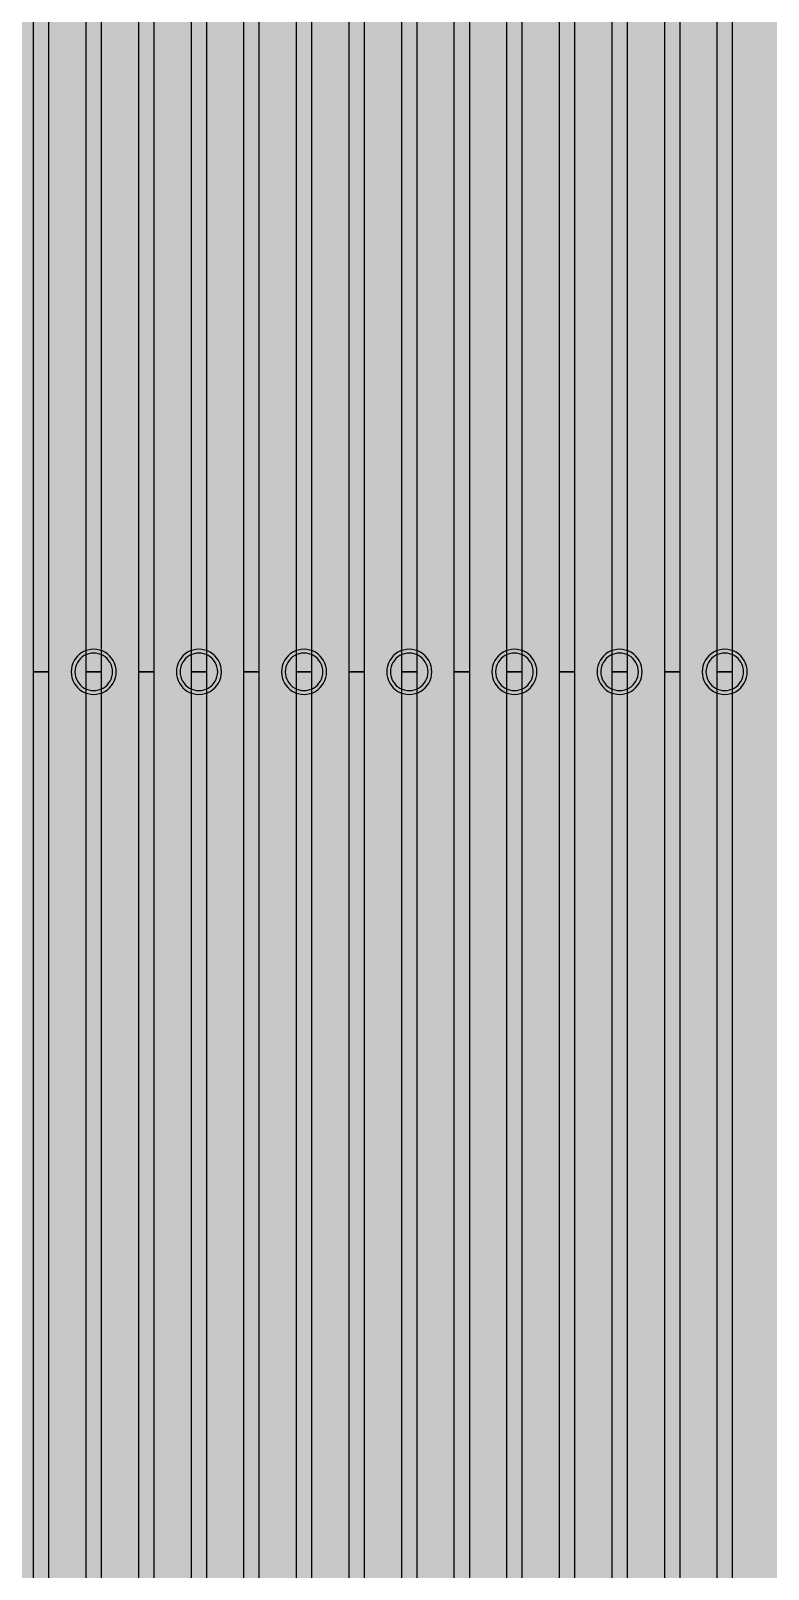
# Model space of a CAD drawing. Header units: metres. Extents: x -7231 to 10969, y -37556 to 1873.
# Drawn here: x 1395.1 to 1493.3, y -16751.3 to -16546.6 of the extents above; entities that cross this region are included whole.
import ezdxf

# ---------------------------------------------------------------- set-up
doc = ezdxf.new("R2010")
doc.units = ezdxf.units.M
for name, color, linetype in [('Metal1', 4, 'CONTINUOUS'), ('Metal2', 3, 'CONTINUOUS'), ('Polyimide', 7, 'CONTINUOUS')]:
    doc.layers.add(name, color=color, linetype=linetype)

msp = doc.modelspace()

# ---------------------------------------------------------------- hatches: boundary and pattern name
at = {"layer": 'Polyimide'}
msp.add_hatch(color=7, dxfattribs=at).paths.add_polyline_path([(4065.69, -468), (4066.67, -501.99), (4068.51, -535.99), (4071.41, -569.99), (4075.54, -603.99), (4081.04, -637.99), (4088.01, -671.99), (4096.52, -705.98), (4106.62, -739.98), (4118.33, -773.98), (4131.63, -807.98), (4146.49, -841.98), (4162.87, -875.98), (4180.68, -909.97), (4199.83, -943.97), (4220.22, -977.97), (4241.73, -1011.97), (4264.21, -1045.97), (4287.52, -1079.96), (4311.51, -1113.96), (4336.01, -1147.96), (4360.86, -1181.96), (4385.88, -1215.96), (4410.89, -1249.96), (4435.74, -1283.95), (4460.24, -1317.95), (4484.23, -1351.95), (4507.54, -1385.95), (4530.02, -1419.95), (4551.53, -1453.94), (4571.92, -1487.94), (4591.07, -1521.94), (4608.88, -1555.94), (4625.26, -1589.94), (4640.12, -1623.94), (4653.42, -1657.93), (4665.13, -1691.93), (4675.23, -1725.93), (4683.74, -1759.93), (4690.71, -1793.93), (4696.21, -1827.93), (4700.34, -1861.92), (4703.24, -1895.92), (4705.08, -1929.92), (4706.06, -1963.92), (4706.44, -1997.92), (4706.5, -2031.91), (4706.5, -4793.02), (4709.95, -4838.39), (4720.22, -4882.71), (4737.08, -4924.98), (4760.13, -4964.2), (4788.85, -4999.49), (4822.58, -5030.03), (4860.53, -5055.12), (4901.85, -5074.18), (4901.85, -5074.18), (4970.68, -5105.23), (5034.7, -5145.26), (5092.76, -5193.54), (5143.8, -5249.19), (5186.89, -5311.2), (5221.24, -5378.44), (5246.23, -5449.69), (5261.41, -5523.66), (5266.5, -5599), (5261.41, -5674.34), (5246.23, -5748.31), (5221.24, -5819.56), (5186.89, -5886.8), (5143.8, -5948.81), (5092.76, -6004.46), (5034.7, -6052.74), (4970.68, -6092.77), (4901.85, -6123.82), (4860.53, -6142.88), (4822.58, -6167.97), (4788.85, -6198.51), (4760.13, -6233.8), (4737.08, -6273.02), (4720.22, -6315.29), (4709.95, -6359.61), (4706.5, -6404.98), (4706.5, -9221.52), (4709.95, -9266.88), (4720.22, -9311.21), (4737.08, -9353.47), (4760.13, -9392.7), (4788.85, -9427.98), (4822.58, -9458.52), (4860.53, -9483.61), (4901.85, -9502.67), (4970.68, -9533.72), (5034.7, -9573.75), (5092.76, -9622.03), (5143.8, -9677.68), (5186.89, -9739.69), (5221.24, -9806.94), (5246.23, -9878.19), (5261.41, -9952.16), (5266.5, -10027.49), (5261.41, -10102.83), (5246.23, -10176.8), (5221.24, -10248.05), (5186.89, -10315.3), (5143.8, -10377.31), (5092.76, -10432.96), (5034.7, -10481.24), (4970.68, -10521.27), (4901.85, -10552.32), (4860.53, -10571.38), (4822.58, -10596.46), (4788.85, -10627), (4760.13, -10662.29), (4737.08, -10701.52), (4720.22, -10743.78), (4709.95, -10788.1), (4706.5, -10833.47), (4706.5, -13650.01), (4709.95, -13695.38), (4720.22, -13739.7), (4737.08, -13781.96), (4760.13, -13821.19), (4788.85, -13856.48), (4822.58, -13887.02), (4860.53, -13912.11), (4901.85, -13931.17), (4970.68, -13962.22), (5034.7, -14002.25), (5092.76, -14050.53), (5143.8, -14106.18), (5186.89, -14168.19), (5221.24, -14235.43), (5246.23, -14306.68), (5261.41, -14380.65), (5266.5, -14455.99), (5261.41, -14531.33), (5246.23, -14605.29), (5221.24, -14676.55), (5186.89, -14743.79), (5143.8, -14805.8), (5092.76, -14861.45), (5034.7, -14909.73), (4970.68, -14949.76), (4901.85, -14980.81), (4860.53, -14999.87), (4822.58, -15024.96), (4788.85, -15055.5), (4760.13, -15090.79), (4737.08, -15130.01), (4720.22, -15172.27), (4709.95, -15216.6), (4706.5, -15261.97), (4706.5, -15455.99), (4720.95, -15750.04), (4764.14, -16041.26), (4835.68, -16326.84), (4934.86, -16604.04), (5060.74, -16870.18), (5212.09, -17122.7), (5387.47, -17359.17), (5585.18, -17577.31), (5803.32, -17775.02), (6039.79, -17950.4), (6292.31, -18101.75), (6558.45, -18227.63), (6835.65, -18326.81), (7121.23, -18398.34), (7412.45, -18441.54), (7706.5, -18455.99), (9969.01, -18455.99), (10047.42, -18459.84), (10125.08, -18471.36), (10201.23, -18490.44), (10275.15, -18516.89), (10346.12, -18550.45), (10413.46, -18590.81), (10476.52, -18637.58), (10534.69, -18690.3), (10587.41, -18748.47), (10634.18, -18811.53), (10674.54, -18878.87), (10708.11, -18949.84), (10734.56, -19023.76), (10753.63, -19099.92), (10765.15, -19177.58), (10769.01, -19255.99), (10769.01, -20895.8), (10730.24, -20951.41), (10694.6, -21009.08), (10662.21, -21068.63), (10633.17, -21129.89), (10607.55, -21192.66), (10585.45, -21256.74), (10566.93, -21321.96), (10552.05, -21388.09), (10540.84, -21454.95), (10533.35, -21522.33), (10529.6, -21590.02), (10529.6, -21657.81), (10533.35, -21725.5), (10540.84, -21792.87), (10552.05, -21859.73), (10566.93, -21925.87), (10585.45, -21991.08), (10607.55, -22055.17), (10633.17, -22117.94), (10662.21, -22179.19), (10694.6, -22238.74), (10730.24, -22296.41), (10769.01, -22352.03), (10769.01, -32454.24), (10728.74, -32510.49), (10691.72, -32568.92), (10658.05, -32629.35), (10627.85, -32691.58), (10601.2, -32755.42), (10578.21, -32820.67), (10558.93, -32887.1), (10543.44, -32954.52), (10531.77, -33022.71), (10523.97, -33091.44), (10520.07, -33160.51), (10520.07, -33229.69), (10523.97, -33298.75), (10531.77, -33367.49), (10543.44, -33435.67), (10558.93, -33503.09), (10578.21, -33569.53), (10601.2, -33634.77), (10627.85, -33698.61), (10658.05, -33760.85), (10691.72, -33821.28), (10728.74, -33879.71), (10769.01, -33935.96), (10769.01, -36556), (10765.15, -36634.41), (10753.63, -36712.07), (10734.56, -36788.23), (10708.11, -36862.15), (10674.54, -36933.12), (10634.18, -37000.46), (10587.41, -37063.51), (10534.69, -37121.69), (10476.52, -37174.41), (10413.46, -37221.18), (10346.12, -37261.54), (10275.15, -37295.1), (10201.23, -37321.55), (10125.08, -37340.63), (10047.42, -37352.15), (9969.01, -37356), (-6231.01, -37356), (-6309.42, -37352.15), (-6387.08, -37340.63), (-6463.23, -37321.55), (-6537.15, -37295.1), (-6608.12, -37261.54), (-6675.46, -37221.18), (-6738.52, -37174.41), (-6796.69, -37121.69), (-6849.41, -37063.51), (-6896.18, -37000.46), (-6936.54, -36933.12), (-6970.11, -36862.15), (-6996.56, -36788.23), (-7015.63, -36712.07), (-7027.15, -36634.41), (-7031.01, -36556), (-7031.01, -33936), (-6990.74, -33879.75), (-6953.7, -33821.31), (-6920.03, -33760.88), (-6889.82, -33698.64), (-6863.18, -33634.8), (-6840.18, -33569.55), (-6820.9, -33503.11), (-6805.4, -33435.69), (-6793.74, -33367.49), (-6785.94, -33298.75), (-6782.03, -33229.68), (-6782.03, -33160.5), (-6785.94, -33091.43), (-6793.74, -33022.69), (-6805.4, -32954.5), (-6820.9, -32887.07), (-6840.18, -32820.63), (-6863.18, -32755.39), (-6889.82, -32691.54), (-6920.03, -32629.3), (-6953.7, -32568.87), (-6990.74, -32510.43), (-7031.01, -32454.18), (-7031.01, -22364.83), (-6990.74, -22308.58), (-6953.7, -22250.14), (-6920.03, -22189.71), (-6889.82, -22127.47), (-6863.18, -22063.62), (-6840.18, -21998.38), (-6820.9, -21931.94), (-6805.4, -21864.51), (-6793.74, -21796.32), (-6785.94, -21727.58), (-6782.03, -21658.51), (-6782.03, -21589.33), (-6785.94, -21520.26), (-6793.74, -21451.52), (-6805.4, -21383.32), (-6820.9, -21315.9), (-6840.18, -21249.46), (-6863.18, -21184.21), (-6889.82, -21120.37), (-6920.03, -21058.13), (-6953.7, -20997.7), (-6990.74, -20939.26), (-7031.01, -20883.01), (-7031.01, -19255.99), (-7027.15, -19177.58), (-7015.63, -19099.92), (-6996.56, -19023.76), (-6970.11, -18949.84), (-6936.54, -18878.87), (-6896.18, -18811.53), (-6849.41, -18748.47), (-6796.69, -18690.3), (-6738.52, -18637.58), (-6675.46, -18590.81), (-6608.12, -18550.45), (-6537.15, -18516.89), (-6463.23, -18490.44), (-6387.08, -18471.36), (-6309.42, -18459.84), (-6231.01, -18455.99), (-3968.5, -18455.99), (-3674.45, -18441.54), (-3383.23, -18398.34), (-3097.65, -18326.81), (-2820.45, -18227.63), (-2554.31, -18101.75), (-2301.79, -17950.4), (-2065.32, -17775.02), (-1847.18, -17577.31), (-1649.47, -17359.17), (-1474.09, -17122.7), (-1322.74, -16870.18), (-1196.86, -16604.04), (-1097.68, -16326.84), (-1026.14, -16041.26), (-982.95, -15750.04), (-968.5, -15455.99), (-968.5, -15261.97), (-971.95, -15216.6), (-982.22, -15172.27), (-999.08, -15130.01), (-1022.13, -15090.79), (-1050.85, -15055.5), (-1084.58, -15024.96), (-1122.53, -14999.87), (-1163.85, -14980.81), (-1232.68, -14949.76), (-1296.7, -14909.73), (-1354.76, -14861.45), (-1405.8, -14805.8), (-1448.89, -14743.79), (-1483.24, -14676.55), (-1508.23, -14605.29), (-1523.41, -14531.33), (-1528.5, -14455.99), (-1523.41, -14380.65), (-1508.23, -14306.68), (-1483.24, -14235.43), (-1448.89, -14168.19), (-1405.8, -14106.18), (-1354.76, -14050.53), (-1296.7, -14002.25), (-1232.68, -13962.22), (-1163.85, -13931.17), (-1122.53, -13912.11), (-1084.58, -13887.02), (-1050.85, -13856.48), (-1022.13, -13821.19), (-999.08, -13781.96), (-982.22, -13739.7), (-971.95, -13695.38), (-968.5, -13650.01), (-968.5, -12309.64), (-971.95, -12264.27), (-982.22, -12219.94), (-999.08, -12177.68), (-1022.13, -12138.46), (-1050.85, -12103.17), (-1084.58, -12072.63), (-1122.53, -12047.54), (-1163.85, -12028.48), (-1232.68, -11997.43), (-1296.7, -11957.4), (-1354.76, -11909.12), (-1405.8, -11853.47), (-1448.89, -11791.46), (-1483.24, -11724.22), (-1508.23, -11652.96), (-1523.41, -11579), (-1528.5, -11503.66), (-1523.41, -11428.32), (-1508.23, -11354.35), (-1483.24, -11283.1), (-1448.89, -11215.86), (-1405.8, -11153.85), (-1354.76, -11098.2), (-1296.7, -11049.92), (-1232.68, -11009.89), (-1163.85, -10978.84), (-1122.53, -10959.78), (-1084.58, -10934.69), (-1050.85, -10904.15), (-1022.13, -10868.86), (-999.08, -10829.63), (-982.22, -10787.37), (-971.95, -10743.05), (-968.5, -10697.68), (-968.5, -9357.31), (-971.95, -9311.94), (-982.22, -9267.62), (-999.08, -9225.35), (-1022.13, -9186.13), (-1050.85, -9150.84), (-1084.58, -9120.3), (-1122.53, -9095.21), (-1163.85, -9076.15), (-1163.85, -9076.15), (-1232.68, -9045.1), (-1296.7, -9005.07), (-1354.76, -8956.79), (-1405.8, -8901.14), (-1448.89, -8839.13), (-1483.24, -8771.89), (-1508.23, -8700.64), (-1523.41, -8626.67), (-1528.5, -8551.33), (-1523.41, -8475.99), (-1508.23, -8402.02), (-1483.24, -8330.77), (-1448.89, -8263.53), (-1405.8, -8201.52), (-1354.76, -8145.87), (-1296.7, -8097.59), (-1232.68, -8057.56), (-1163.85, -8026.51), (-1163.85, -8026.51), (-1122.53, -8007.45), (-1084.58, -7982.36), (-1050.85, -7951.82), (-1022.13, -7916.53), (-999.08, -7877.31), (-982.22, -7835.04), (-971.95, -7790.72), (-968.5, -7745.35), (-968.5, -6404.98), (-971.95, -6359.61), (-982.22, -6315.29), (-999.08, -6273.02), (-1022.13, -6233.8), (-1050.85, -6198.51), (-1084.58, -6167.97), (-1122.53, -6142.88), (-1163.85, -6123.82), (-1163.85, -6123.82), (-1232.68, -6092.77), (-1296.7, -6052.74), (-1354.76, -6004.46), (-1405.8, -5948.81), (-1448.89, -5886.8), (-1483.24, -5819.56), (-1508.23, -5748.31), (-1523.41, -5674.34), (-1528.5, -5599), (-1523.41, -5523.66), (-1508.23, -5449.69), (-1483.24, -5378.44), (-1448.89, -5311.2), (-1405.8, -5249.19), (-1354.76, -5193.54), (-1296.7, -5145.26), (-1232.68, -5105.23), (-1163.85, -5074.18), (-1163.85, -5074.18), (-1122.53, -5055.12), (-1084.58, -5030.03), (-1050.85, -4999.49), (-1022.13, -4964.2), (-999.08, -4924.98), (-982.22, -4882.71), (-971.95, -4838.39), (-968.5, -4793.02), (-968.5, -2031.91), (-968.44, -1997.92), (-968.06, -1963.92), (-967.05, -1929.92), (-965.18, -1895.92), (-962.22, -1861.92), (-958.01, -1827.93), (-952.41, -1793.93), (-945.31, -1759.93), (-936.64, -1725.93), (-926.35, -1691.93), (-914.43, -1657.93), (-900.88, -1623.94), (-885.74, -1589.94), (-869.05, -1555.94), (-850.91, -1521.94), (-831.4, -1487.94), (-810.63, -1453.94), (-788.72, -1419.95), (-765.82, -1385.95), (-742.07, -1351.95), (-717.63, -1317.95), (-692.67, -1283.95), (-667.36, -1249.96), (-641.88, -1215.96), (-616.39, -1181.96), (-591.08, -1147.96), (-566.12, -1113.96), (-541.68, -1079.96), (-517.93, -1045.97), (-495.03, -1011.97), (-473.12, -977.97), (-452.35, -943.97), (-432.84, -909.97), (-414.7, -875.98), (-398.01, -841.98), (-382.87, -807.98), (-369.32, -773.98), (-357.4, -739.98), (-347.11, -705.98), (-338.44, -671.99), (-331.34, -637.99), (-325.74, -603.99), (-321.53, -569.99), (-318.57, -535.99), (-316.7, -501.99), (-315.69, -468), (-315.31, -434), (-315.25, -400), (-315.25, 401), (-315.25, 451), (-315.25, 1644), (-270.25, 1644), (-270.03, 1637.13), (-269.35, 1630.29), (-268.23, 1623.52), (-266.67, 1616.82), (-264.68, 1610.25), (-262.26, 1603.82), (-259.42, 1597.56), (-256.18, 1591.5), (-252.55, 1585.67), (-248.55, 1580.08), (-244.19, 1574.77), (-239.5, 1569.75), (-234.48, 1565.06), (-229.17, 1560.7), (-223.58, 1556.7), (-217.75, 1553.07), (-211.69, 1549.83), (-205.43, 1546.99), (-199, 1544.57), (-192.43, 1542.58), (-185.73, 1541.02), (-178.96, 1539.9), (-172.12, 1539.22), (-165.25, 1539), (-158.38, 1539.22), (-151.54, 1539.9), (-144.77, 1541.02), (-138.07, 1542.58), (-131.5, 1544.57), (-125.07, 1546.99), (-118.81, 1549.83), (-112.75, 1553.07), (-106.92, 1556.7), (-101.33, 1560.7), (-96.02, 1565.06), (-91, 1569.75), (-86.31, 1574.77), (-81.95, 1580.08), (-77.95, 1585.67), (-74.32, 1591.5), (-71.08, 1597.56), (-68.24, 1603.82), (-65.82, 1610.25), (-63.83, 1616.82), (-62.27, 1623.52), (-61.15, 1630.29), (-60.47, 1637.13), (-60.25, 1644), (1853, 1644), (1853, 1573), (3815.25, 1573), (3815.46, 1579.54), (3816.11, 1586.05), (3817.17, 1592.51), (3818.66, 1598.88), (3820.56, 1605.14), (3822.86, 1611.27), (3825.56, 1617.23), (3828.65, 1623), (3832.1, 1628.56), (3835.91, 1633.88), (3840.07, 1638.93), (3844.54, 1643.71), (3849.32, 1648.18), (3854.37, 1652.34), (3859.69, 1656.15), (3865.25, 1659.6), (3871.02, 1662.69), (3876.98, 1665.39), (3883.11, 1667.69), (3889.37, 1669.59), (3895.74, 1671.08), (3902.2, 1672.14), (3908.71, 1672.79), (3915.25, 1673), (3921.79, 1672.79), (3928.3, 1672.14), (3934.76, 1671.08), (3941.13, 1669.59), (3947.39, 1667.69), (3953.52, 1665.39), (3959.48, 1662.69), (3965.25, 1659.6), (3970.81, 1656.15), (3976.13, 1652.34), (3981.18, 1648.18), (3985.96, 1643.71), (3990.43, 1638.93), (3994.59, 1633.88), (3998.4, 1628.56), (4001.85, 1623), (4004.94, 1617.23), (4007.64, 1611.27), (4009.94, 1605.14), (4011.84, 1598.88), (4013.33, 1592.51), (4014.39, 1586.05), (4015.04, 1579.54), (4015.25, 1573), (4065.25, 1573), (4065.25, 451), (4065.25, 401), (4065.25, -400), (4065.31, -434), (4065.69, -468)])

# ---------------------------------------------------------------- linework, layer by layer
at = {"layer": 'Metal1'}
for points in [[(1397.5, -2031.95), (1397.5, -16631.91), (1395.5, -16631.91), (1395.5, -2031.88)], [(1404.5, -2031.95), (1404.5, -16631.91), (1402.5, -16631.91), (1402.5, -2031.88)], [(1411.5, -2031.95), (1411.5, -16631.91), (1409.5, -16631.91), (1409.5, -2031.88)], [(1418.5, -2031.95), (1418.5, -16631.91), (1416.5, -16631.91), (1416.5, -2031.88)], [(1425.5, -2031.95), (1425.5, -16631.91), (1423.5, -16631.91), (1423.5, -2031.88)], [(1432.5, -2031.95), (1432.5, -16631.91), (1430.5, -16631.91), (1430.5, -2031.88)], [(1439.5, -2031.95), (1439.5, -16631.91), (1437.5, -16631.91), (1437.5, -2031.88)], [(1446.5, -2031.95), (1446.5, -16631.91), (1444.5, -16631.91), (1444.5, -2031.88)], [(1453.5, -2031.95), (1453.5, -16631.91), (1451.5, -16631.91), (1451.5, -2031.88)], [(1460.5, -2031.94), (1460.5, -16631.91), (1458.5, -16631.91), (1458.5, -2031.89)], [(1467.5, -2031.94), (1467.5, -16631.91), (1465.5, -16631.91), (1465.5, -2031.89)], [(1474.5, -2031.94), (1474.5, -16631.91), (1472.5, -16631.91), (1472.5, -2031.89)], [(1481.5, -2031.94), (1481.5, -16631.91), (1479.5, -16631.91), (1479.5, -2031.89)], [(1488.5, -2031.94), (1488.5, -16631.91), (1486.5, -16631.91), (1486.5, -2031.89)], [(1425.55, -17789.61), (1421.26, -17767.11), (1416.97, -17744.61), (1412.68, -17722.1), (1408.39, -17699.6), (1404.1, -17677.1), (1399.81, -17654.6), (1397.23, -17641.06), (1395.5, -17622.8), (1395.5, -16631.91), (1397.5, -16631.91), (1397.5, -17622.71), (1399.21, -17640.77), (1401.77, -17654.23), (1406.06, -17676.73), (1410.35, -17699.23), (1414.65, -17721.73), (1418.94, -17744.23), (1423.23, -17766.73), (1427.52, -17789.23)], [(1438.66, -17789.6), (1434.5, -17767.1), (1430.33, -17744.6), (1426.17, -17722.1), (1422.01, -17699.6), (1417.84, -17677.1), (1413.68, -17654.6), (1411.17, -17641.05), (1409.5, -17622.81), (1409.5, -16631.91), (1411.5, -16631.91), (1411.5, -17622.72), (1413.16, -17640.78), (1415.65, -17654.23), (1419.81, -17676.73), (1423.97, -17699.23), (1428.14, -17721.74), (1432.3, -17744.24), (1436.46, -17766.74), (1440.63, -17789.24)], [(1451.77, -17789.6), (1447.73, -17767.1), (1443.7, -17744.59), (1439.66, -17722.09), (1435.63, -17699.59), (1431.59, -17677.09), (1427.55, -17654.59), (1425.12, -17641.05), (1423.5, -17622.82), (1423.5, -16631.91), (1425.5, -16631.91), (1425.5, -17622.73), (1427.11, -17640.78), (1429.52, -17654.24), (1433.56, -17676.74), (1437.59, -17699.24), (1441.63, -17721.74), (1445.67, -17744.24), (1449.7, -17766.74), (1453.74, -17789.24)], [(1464.88, -17789.59), (1460.97, -17767.09), (1457.06, -17744.59), (1453.15, -17722.09), (1449.24, -17699.59), (1445.33, -17677.09), (1441.42, -17654.59), (1439.07, -17641.04), (1437.5, -17622.82), (1437.5, -16631.91), (1439.5, -16631.91), (1439.5, -17622.74), (1441.06, -17640.79), (1443.39, -17654.24), (1447.3, -17676.74), (1451.21, -17699.25), (1455.12, -17721.75), (1459.03, -17744.25), (1462.94, -17766.75), (1466.85, -17789.25)], [(1477.99, -17789.59), (1474.21, -17767.08), (1470.42, -17744.58), (1466.64, -17722.08), (1462.86, -17699.58), (1459.08, -17677.08), (1455.3, -17654.58), (1453.02, -17641.04), (1451.5, -17622.83), (1451.5, -16631.91), (1453.5, -16631.91), (1453.5, -17622.75), (1455.01, -17640.79), (1457.27, -17654.25), (1461.05, -17676.75), (1464.83, -17699.25), (1468.61, -17721.75), (1472.4, -17744.25), (1476.18, -17766.75), (1479.96, -17789.25)], [(1491.1, -17789.58), (1487.44, -17767.08), (1483.79, -17744.58), (1480.13, -17722.08), (1476.48, -17699.58), (1472.82, -17677.08), (1469.17, -17654.58), (1466.97, -17641.04), (1465.5, -17622.84), (1465.5, -16631.91), (1467.5, -16631.91), (1467.5, -17622.76), (1468.96, -17640.79), (1471.14, -17654.26), (1474.8, -17676.76), (1478.45, -17699.26), (1482.11, -17721.76), (1485.76, -17744.26), (1489.42, -17766.76), (1493.07, -17789.26)], [(1504.21, -17789.57), (1500.68, -17767.07), (1497.15, -17744.57), (1493.62, -17722.07), (1490.1, -17699.57), (1486.57, -17677.07), (1483.04, -17654.57), (1480.92, -17641.03), (1479.5, -17622.84), (1479.5, -16631.91), (1481.5, -16631.91), (1481.5, -17622.77), (1482.91, -17640.8), (1485.02, -17654.26), (1488.54, -17676.76), (1492.07, -17699.26), (1495.6, -17721.76), (1499.13, -17744.26), (1502.66, -17766.76), (1506.18, -17789.26)]]:
    msp.add_lwpolyline(points, dxfattribs=at)
for points in [[(1406.5, -16631.91), (1406.47, -16631.52), (1406.4, -16631.14), (1406.27, -16630.77), (1406.1, -16630.41), (1405.88, -16630.09), (1405.62, -16629.79), (1405.33, -16629.53), (1405, -16629.32), (1404.65, -16629.14), (1404.28, -16629.02), (1403.89, -16628.94), (1403.5, -16628.91), (1403.11, -16628.94), (1402.72, -16629.02), (1402.35, -16629.14), (1402, -16629.32), (1401.67, -16629.53), (1401.38, -16629.79), (1401.12, -16630.09), (1400.9, -16630.41), (1400.73, -16630.77), (1400.6, -16631.14), (1400.53, -16631.52), (1400.5, -16631.91), (1400.53, -16632.31), (1400.6, -16632.69), (1400.73, -16633.06), (1400.9, -16633.41), (1401.12, -16633.74), (1401.38, -16634.04), (1401.67, -16634.29), (1402, -16634.51), (1402.35, -16634.69), (1402.72, -16634.81), (1403.11, -16634.89), (1403.5, -16634.91), (1403.89, -16634.89), (1404.28, -16634.81), (1404.65, -16634.69), (1405, -16634.51), (1405.33, -16634.29), (1405.62, -16634.04), (1405.88, -16633.74), (1406.1, -16633.41), (1406.27, -16633.06), (1406.4, -16632.69), (1406.47, -16632.31), (1406.5, -16631.91)], [(1420.5, -16631.91), (1420.47, -16631.52), (1420.4, -16631.14), (1420.27, -16630.77), (1420.1, -16630.41), (1419.88, -16630.09), (1419.62, -16629.79), (1419.33, -16629.53), (1419, -16629.32), (1418.65, -16629.14), (1418.28, -16629.02), (1417.89, -16628.94), (1417.5, -16628.91), (1417.11, -16628.94), (1416.72, -16629.02), (1416.35, -16629.14), (1416, -16629.32), (1415.67, -16629.53), (1415.38, -16629.79), (1415.12, -16630.09), (1414.9, -16630.41), (1414.73, -16630.77), (1414.6, -16631.14), (1414.53, -16631.52), (1414.5, -16631.91), (1414.53, -16632.31), (1414.6, -16632.69), (1414.73, -16633.06), (1414.9, -16633.41), (1415.12, -16633.74), (1415.38, -16634.04), (1415.67, -16634.29), (1416, -16634.51), (1416.35, -16634.69), (1416.72, -16634.81), (1417.11, -16634.89), (1417.5, -16634.91), (1417.89, -16634.89), (1418.28, -16634.81), (1418.65, -16634.69), (1419, -16634.51), (1419.33, -16634.29), (1419.62, -16634.04), (1419.88, -16633.74), (1420.1, -16633.41), (1420.27, -16633.06), (1420.4, -16632.69), (1420.47, -16632.31), (1420.5, -16631.91)], [(1434.5, -16631.91), (1434.47, -16631.52), (1434.4, -16631.14), (1434.27, -16630.77), (1434.1, -16630.41), (1433.88, -16630.09), (1433.62, -16629.79), (1433.33, -16629.53), (1433, -16629.32), (1432.65, -16629.14), (1432.28, -16629.02), (1431.89, -16628.94), (1431.5, -16628.91), (1431.11, -16628.94), (1430.72, -16629.02), (1430.35, -16629.14), (1430, -16629.32), (1429.67, -16629.53), (1429.38, -16629.79), (1429.12, -16630.09), (1428.9, -16630.41), (1428.73, -16630.77), (1428.6, -16631.14), (1428.53, -16631.52), (1428.5, -16631.91), (1428.53, -16632.31), (1428.6, -16632.69), (1428.73, -16633.06), (1428.9, -16633.41), (1429.12, -16633.74), (1429.38, -16634.04), (1429.67, -16634.29), (1430, -16634.51), (1430.35, -16634.69), (1430.72, -16634.81), (1431.11, -16634.89), (1431.5, -16634.91), (1431.89, -16634.89), (1432.28, -16634.81), (1432.65, -16634.69), (1433, -16634.51), (1433.33, -16634.29), (1433.62, -16634.04), (1433.88, -16633.74), (1434.1, -16633.41), (1434.27, -16633.06), (1434.4, -16632.69), (1434.47, -16632.31), (1434.5, -16631.91)], [(1448.5, -16631.91), (1448.47, -16631.52), (1448.4, -16631.14), (1448.27, -16630.77), (1448.1, -16630.41), (1447.88, -16630.09), (1447.62, -16629.79), (1447.33, -16629.53), (1447, -16629.32), (1446.65, -16629.14), (1446.28, -16629.02), (1445.89, -16628.94), (1445.5, -16628.91), (1445.11, -16628.94), (1444.72, -16629.02), (1444.35, -16629.14), (1444, -16629.32), (1443.67, -16629.53), (1443.38, -16629.79), (1443.12, -16630.09), (1442.9, -16630.41), (1442.73, -16630.77), (1442.6, -16631.14), (1442.53, -16631.52), (1442.5, -16631.91), (1442.53, -16632.31), (1442.6, -16632.69), (1442.73, -16633.06), (1442.9, -16633.41), (1443.12, -16633.74), (1443.38, -16634.04), (1443.67, -16634.29), (1444, -16634.51), (1444.35, -16634.69), (1444.72, -16634.81), (1445.11, -16634.89), (1445.5, -16634.91), (1445.89, -16634.89), (1446.28, -16634.81), (1446.65, -16634.69), (1447, -16634.51), (1447.33, -16634.29), (1447.62, -16634.04), (1447.88, -16633.74), (1448.1, -16633.41), (1448.27, -16633.06), (1448.4, -16632.69), (1448.47, -16632.31), (1448.5, -16631.91)], [(1462.5, -16631.91), (1462.47, -16631.52), (1462.4, -16631.14), (1462.27, -16630.77), (1462.1, -16630.41), (1461.88, -16630.09), (1461.62, -16629.79), (1461.33, -16629.53), (1461, -16629.32), (1460.65, -16629.14), (1460.28, -16629.02), (1459.89, -16628.94), (1459.5, -16628.91), (1459.11, -16628.94), (1458.72, -16629.02), (1458.35, -16629.14), (1458, -16629.32), (1457.67, -16629.53), (1457.38, -16629.79), (1457.12, -16630.09), (1456.9, -16630.41), (1456.73, -16630.77), (1456.6, -16631.14), (1456.53, -16631.52), (1456.5, -16631.91), (1456.53, -16632.31), (1456.6, -16632.69), (1456.73, -16633.06), (1456.9, -16633.41), (1457.12, -16633.74), (1457.38, -16634.04), (1457.67, -16634.29), (1458, -16634.51), (1458.35, -16634.69), (1458.72, -16634.81), (1459.11, -16634.89), (1459.5, -16634.91), (1459.89, -16634.89), (1460.28, -16634.81), (1460.65, -16634.69), (1461, -16634.51), (1461.33, -16634.29), (1461.62, -16634.04), (1461.88, -16633.74), (1462.1, -16633.41), (1462.27, -16633.06), (1462.4, -16632.69), (1462.47, -16632.31), (1462.5, -16631.91)], [(1476.5, -16631.91), (1476.47, -16631.52), (1476.4, -16631.14), (1476.27, -16630.77), (1476.1, -16630.41), (1475.88, -16630.09), (1475.62, -16629.79), (1475.33, -16629.53), (1475, -16629.32), (1474.65, -16629.14), (1474.28, -16629.02), (1473.89, -16628.94), (1473.5, -16628.91), (1473.11, -16628.94), (1472.72, -16629.02), (1472.35, -16629.14), (1472, -16629.32), (1471.67, -16629.53), (1471.38, -16629.79), (1471.12, -16630.09), (1470.9, -16630.41), (1470.73, -16630.77), (1470.6, -16631.14), (1470.53, -16631.52), (1470.5, -16631.91), (1470.53, -16632.31), (1470.6, -16632.69), (1470.73, -16633.06), (1470.9, -16633.41), (1471.12, -16633.74), (1471.38, -16634.04), (1471.67, -16634.29), (1472, -16634.51), (1472.35, -16634.69), (1472.72, -16634.81), (1473.11, -16634.89), (1473.5, -16634.91), (1473.89, -16634.89), (1474.28, -16634.81), (1474.65, -16634.69), (1475, -16634.51), (1475.33, -16634.29), (1475.62, -16634.04), (1475.88, -16633.74), (1476.1, -16633.41), (1476.27, -16633.06), (1476.4, -16632.69), (1476.47, -16632.31), (1476.5, -16631.91)], [(1490.5, -16631.91), (1490.47, -16631.52), (1490.4, -16631.14), (1490.27, -16630.77), (1490.1, -16630.41), (1489.88, -16630.09), (1489.62, -16629.79), (1489.33, -16629.53), (1489, -16629.32), (1488.65, -16629.14), (1488.28, -16629.02), (1487.89, -16628.94), (1487.5, -16628.91), (1487.11, -16628.94), (1486.72, -16629.02), (1486.35, -16629.14), (1486, -16629.32), (1485.67, -16629.53), (1485.38, -16629.79), (1485.12, -16630.09), (1484.9, -16630.41), (1484.73, -16630.77), (1484.6, -16631.14), (1484.53, -16631.52), (1484.5, -16631.91), (1484.53, -16632.31), (1484.6, -16632.69), (1484.73, -16633.06), (1484.9, -16633.41), (1485.12, -16633.74), (1485.38, -16634.04), (1485.67, -16634.29), (1486, -16634.51), (1486.35, -16634.69), (1486.72, -16634.81), (1487.11, -16634.89), (1487.5, -16634.91), (1487.89, -16634.89), (1488.28, -16634.81), (1488.65, -16634.69), (1489, -16634.51), (1489.33, -16634.29), (1489.62, -16634.04), (1489.88, -16633.74), (1490.1, -16633.41), (1490.27, -16633.06), (1490.4, -16632.69), (1490.47, -16632.31), (1490.5, -16631.91)]]:
    msp.add_lwpolyline(points, close=True, dxfattribs=at)
at = {"layer": 'Metal2'}
for points in [[(1406.5, -16631.91), (1406.47, -16631.52), (1406.4, -16631.14), (1406.27, -16630.77), (1406.1, -16630.41), (1405.88, -16630.09), (1405.62, -16629.79), (1405.33, -16629.53), (1405, -16629.32), (1404.65, -16629.14), (1404.28, -16629.02), (1403.89, -16628.94), (1403.5, -16628.91), (1403.11, -16628.94), (1402.72, -16629.02), (1402.35, -16629.14), (1402, -16629.32), (1401.67, -16629.53), (1401.38, -16629.79), (1401.12, -16630.09), (1400.9, -16630.41), (1400.73, -16630.77), (1400.6, -16631.14), (1400.53, -16631.52), (1400.5, -16631.91), (1400.53, -16632.31), (1400.6, -16632.69), (1400.73, -16633.06), (1400.9, -16633.41), (1401.12, -16633.74), (1401.38, -16634.04), (1401.67, -16634.29), (1402, -16634.51), (1402.35, -16634.69), (1402.72, -16634.81), (1403.11, -16634.89), (1403.5, -16634.91), (1403.89, -16634.89), (1404.28, -16634.81), (1404.65, -16634.69), (1405, -16634.51), (1405.33, -16634.29), (1405.62, -16634.04), (1405.88, -16633.74), (1406.1, -16633.41), (1406.27, -16633.06), (1406.4, -16632.69), (1406.47, -16632.31), (1406.5, -16631.91)], [(1420.5, -16631.91), (1420.47, -16631.52), (1420.4, -16631.14), (1420.27, -16630.77), (1420.1, -16630.41), (1419.88, -16630.09), (1419.62, -16629.79), (1419.33, -16629.53), (1419, -16629.32), (1418.65, -16629.14), (1418.28, -16629.02), (1417.89, -16628.94), (1417.5, -16628.91), (1417.11, -16628.94), (1416.72, -16629.02), (1416.35, -16629.14), (1416, -16629.32), (1415.67, -16629.53), (1415.38, -16629.79), (1415.12, -16630.09), (1414.9, -16630.41), (1414.73, -16630.77), (1414.6, -16631.14), (1414.53, -16631.52), (1414.5, -16631.91), (1414.53, -16632.31), (1414.6, -16632.69), (1414.73, -16633.06), (1414.9, -16633.41), (1415.12, -16633.74), (1415.38, -16634.04), (1415.67, -16634.29), (1416, -16634.51), (1416.35, -16634.69), (1416.72, -16634.81), (1417.11, -16634.89), (1417.5, -16634.91), (1417.89, -16634.89), (1418.28, -16634.81), (1418.65, -16634.69), (1419, -16634.51), (1419.33, -16634.29), (1419.62, -16634.04), (1419.88, -16633.74), (1420.1, -16633.41), (1420.27, -16633.06), (1420.4, -16632.69), (1420.47, -16632.31), (1420.5, -16631.91)], [(1434.5, -16631.91), (1434.47, -16631.52), (1434.4, -16631.14), (1434.27, -16630.77), (1434.1, -16630.41), (1433.88, -16630.09), (1433.62, -16629.79), (1433.33, -16629.53), (1433, -16629.32), (1432.65, -16629.14), (1432.28, -16629.02), (1431.89, -16628.94), (1431.5, -16628.91), (1431.11, -16628.94), (1430.72, -16629.02), (1430.35, -16629.14), (1430, -16629.32), (1429.67, -16629.53), (1429.38, -16629.79), (1429.12, -16630.09), (1428.9, -16630.41), (1428.73, -16630.77), (1428.6, -16631.14), (1428.53, -16631.52), (1428.5, -16631.91), (1428.53, -16632.31), (1428.6, -16632.69), (1428.73, -16633.06), (1428.9, -16633.41), (1429.12, -16633.74), (1429.38, -16634.04), (1429.67, -16634.29), (1430, -16634.51), (1430.35, -16634.69), (1430.72, -16634.81), (1431.11, -16634.89), (1431.5, -16634.91), (1431.89, -16634.89), (1432.28, -16634.81), (1432.65, -16634.69), (1433, -16634.51), (1433.33, -16634.29), (1433.62, -16634.04), (1433.88, -16633.74), (1434.1, -16633.41), (1434.27, -16633.06), (1434.4, -16632.69), (1434.47, -16632.31), (1434.5, -16631.91)], [(1448.5, -16631.91), (1448.47, -16631.52), (1448.4, -16631.14), (1448.27, -16630.77), (1448.1, -16630.41), (1447.88, -16630.09), (1447.62, -16629.79), (1447.33, -16629.53), (1447, -16629.32), (1446.65, -16629.14), (1446.28, -16629.02), (1445.89, -16628.94), (1445.5, -16628.91), (1445.11, -16628.94), (1444.72, -16629.02), (1444.35, -16629.14), (1444, -16629.32), (1443.67, -16629.53), (1443.38, -16629.79), (1443.12, -16630.09), (1442.9, -16630.41), (1442.73, -16630.77), (1442.6, -16631.14), (1442.53, -16631.52), (1442.5, -16631.91), (1442.53, -16632.31), (1442.6, -16632.69), (1442.73, -16633.06), (1442.9, -16633.41), (1443.12, -16633.74), (1443.38, -16634.04), (1443.67, -16634.29), (1444, -16634.51), (1444.35, -16634.69), (1444.72, -16634.81), (1445.11, -16634.89), (1445.5, -16634.91), (1445.89, -16634.89), (1446.28, -16634.81), (1446.65, -16634.69), (1447, -16634.51), (1447.33, -16634.29), (1447.62, -16634.04), (1447.88, -16633.74), (1448.1, -16633.41), (1448.27, -16633.06), (1448.4, -16632.69), (1448.47, -16632.31), (1448.5, -16631.91)], [(1462.5, -16631.91), (1462.47, -16631.52), (1462.4, -16631.14), (1462.27, -16630.77), (1462.1, -16630.41), (1461.88, -16630.09), (1461.62, -16629.79), (1461.33, -16629.53), (1461, -16629.32), (1460.65, -16629.14), (1460.28, -16629.02), (1459.89, -16628.94), (1459.5, -16628.91), (1459.11, -16628.94), (1458.72, -16629.02), (1458.35, -16629.14), (1458, -16629.32), (1457.67, -16629.53), (1457.38, -16629.79), (1457.12, -16630.09), (1456.9, -16630.41), (1456.73, -16630.77), (1456.6, -16631.14), (1456.53, -16631.52), (1456.5, -16631.91), (1456.53, -16632.31), (1456.6, -16632.69), (1456.73, -16633.06), (1456.9, -16633.41), (1457.12, -16633.74), (1457.38, -16634.04), (1457.67, -16634.29), (1458, -16634.51), (1458.35, -16634.69), (1458.72, -16634.81), (1459.11, -16634.89), (1459.5, -16634.91), (1459.89, -16634.89), (1460.28, -16634.81), (1460.65, -16634.69), (1461, -16634.51), (1461.33, -16634.29), (1461.62, -16634.04), (1461.88, -16633.74), (1462.1, -16633.41), (1462.27, -16633.06), (1462.4, -16632.69), (1462.47, -16632.31), (1462.5, -16631.91)], [(1476.5, -16631.91), (1476.47, -16631.52), (1476.4, -16631.14), (1476.27, -16630.77), (1476.1, -16630.41), (1475.88, -16630.09), (1475.62, -16629.79), (1475.33, -16629.53), (1475, -16629.32), (1474.65, -16629.14), (1474.28, -16629.02), (1473.89, -16628.94), (1473.5, -16628.91), (1473.11, -16628.94), (1472.72, -16629.02), (1472.35, -16629.14), (1472, -16629.32), (1471.67, -16629.53), (1471.38, -16629.79), (1471.12, -16630.09), (1470.9, -16630.41), (1470.73, -16630.77), (1470.6, -16631.14), (1470.53, -16631.52), (1470.5, -16631.91), (1470.53, -16632.31), (1470.6, -16632.69), (1470.73, -16633.06), (1470.9, -16633.41), (1471.12, -16633.74), (1471.38, -16634.04), (1471.67, -16634.29), (1472, -16634.51), (1472.35, -16634.69), (1472.72, -16634.81), (1473.11, -16634.89), (1473.5, -16634.91), (1473.89, -16634.89), (1474.28, -16634.81), (1474.65, -16634.69), (1475, -16634.51), (1475.33, -16634.29), (1475.62, -16634.04), (1475.88, -16633.74), (1476.1, -16633.41), (1476.27, -16633.06), (1476.4, -16632.69), (1476.47, -16632.31), (1476.5, -16631.91)], [(1490.5, -16631.91), (1490.47, -16631.52), (1490.4, -16631.14), (1490.27, -16630.77), (1490.1, -16630.41), (1489.88, -16630.09), (1489.62, -16629.79), (1489.33, -16629.53), (1489, -16629.32), (1488.65, -16629.14), (1488.28, -16629.02), (1487.89, -16628.94), (1487.5, -16628.91), (1487.11, -16628.94), (1486.72, -16629.02), (1486.35, -16629.14), (1486, -16629.32), (1485.67, -16629.53), (1485.38, -16629.79), (1485.12, -16630.09), (1484.9, -16630.41), (1484.73, -16630.77), (1484.6, -16631.14), (1484.53, -16631.52), (1484.5, -16631.91), (1484.53, -16632.31), (1484.6, -16632.69), (1484.73, -16633.06), (1484.9, -16633.41), (1485.12, -16633.74), (1485.38, -16634.04), (1485.67, -16634.29), (1486, -16634.51), (1486.35, -16634.69), (1486.72, -16634.81), (1487.11, -16634.89), (1487.5, -16634.91), (1487.89, -16634.89), (1488.28, -16634.81), (1488.65, -16634.69), (1489, -16634.51), (1489.33, -16634.29), (1489.62, -16634.04), (1489.88, -16633.74), (1490.1, -16633.41), (1490.27, -16633.06), (1490.4, -16632.69), (1490.47, -16632.31), (1490.5, -16631.91)]]:
    msp.add_lwpolyline(points, close=True, dxfattribs=at)
for points in [[(1432.11, -17789.6), (1427.88, -17767.1), (1423.65, -17744.6), (1419.43, -17722.1), (1415.2, -17699.6), (1410.97, -17677.1), (1406.74, -17654.6), (1404.2, -17641.05), (1402.5, -17622.8), (1402.5, -16631.91), (1404.5, -16631.91), (1404.5, -17622.71), (1406.18, -17640.78), (1408.71, -17654.23), (1412.94, -17676.73), (1417.16, -17699.23), (1421.39, -17721.73), (1425.62, -17744.23), (1429.85, -17766.73), (1434.07, -17789.23)], [(1445.22, -17789.6), (1441.12, -17767.1), (1437.02, -17744.6), (1432.92, -17722.1), (1428.82, -17699.6), (1424.72, -17677.1), (1420.62, -17654.59), (1418.15, -17641.05), (1416.5, -17622.81), (1416.5, -16631.91), (1418.5, -16631.91), (1418.5, -17622.72), (1420.13, -17640.78), (1422.58, -17654.24), (1426.68, -17676.74), (1430.78, -17699.24), (1434.88, -17721.74), (1438.98, -17744.24), (1443.08, -17766.74), (1447.18, -17789.24)], [(1458.33, -17789.59), (1454.35, -17767.09), (1450.38, -17744.59), (1446.41, -17722.09), (1442.43, -17699.59), (1438.46, -17677.09), (1434.49, -17654.59), (1432.1, -17641.05), (1430.5, -17622.82), (1430.5, -16631.91), (1432.5, -16631.91), (1432.5, -17622.73), (1434.08, -17640.78), (1436.46, -17654.24), (1440.43, -17676.74), (1444.4, -17699.24), (1448.38, -17721.74), (1452.35, -17744.24), (1456.32, -17766.74), (1460.29, -17789.25)], [(1471.43, -17789.59), (1467.59, -17767.09), (1463.74, -17744.59), (1459.9, -17722.09), (1456.05, -17699.59), (1452.21, -17677.08), (1448.36, -17654.58), (1446.05, -17641.04), (1444.5, -17622.83), (1444.5, -16631.91), (1446.5, -16631.91), (1446.5, -17622.74), (1448.03, -17640.79), (1450.33, -17654.25), (1454.18, -17676.75), (1458.02, -17699.25), (1461.87, -17721.75), (1465.71, -17744.25), (1469.56, -17766.75), (1473.41, -17789.25)], [(1484.54, -17789.58), (1480.83, -17767.08), (1477.11, -17744.58), (1473.39, -17722.08), (1469.67, -17699.58), (1465.95, -17677.08), (1462.23, -17654.58), (1459.99, -17641.04), (1458.5, -17622.83), (1458.5, -16631.91), (1460.5, -16631.91), (1460.5, -17622.75), (1461.98, -17640.79), (1464.21, -17654.25), (1467.92, -17676.75), (1471.64, -17699.25), (1475.36, -17721.75), (1479.08, -17744.26), (1482.8, -17766.76), (1486.52, -17789.26)], [(1497.65, -17789.58), (1494.06, -17767.08), (1490.47, -17744.58), (1486.88, -17722.08), (1483.29, -17699.57), (1479.7, -17677.07), (1476.1, -17654.57), (1473.94, -17641.03), (1472.5, -17622.84), (1472.5, -16631.91), (1474.5, -16631.91), (1474.5, -17622.76), (1475.93, -17640.8), (1478.08, -17654.26), (1481.67, -17676.76), (1485.26, -17699.26), (1488.85, -17721.76), (1492.44, -17744.26), (1496.04, -17766.76), (1499.63, -17789.26)], [(1510.76, -17789.57), (1507.3, -17767.07), (1503.83, -17744.57), (1500.37, -17722.07), (1496.9, -17699.57), (1493.44, -17677.07), (1489.98, -17654.57), (1487.89, -17641.03), (1486.5, -17622.85), (1486.5, -16631.91), (1488.5, -16631.91), (1488.5, -17622.77), (1489.88, -17640.8), (1491.95, -17654.26), (1495.42, -17676.76), (1498.88, -17699.26), (1502.35, -17721.77), (1505.81, -17744.27), (1509.27, -17766.77), (1512.74, -17789.27)]]:
    msp.add_lwpolyline(points, dxfattribs=at)
at = {"layer": 'Via'}
for points in [[(1406, -16631.91), (1405.98, -16631.59), (1405.91, -16631.27), (1405.81, -16630.96), (1405.67, -16630.66), (1405.48, -16630.39), (1405.27, -16630.15), (1405.02, -16629.93), (1404.75, -16629.75), (1404.46, -16629.6), (1404.15, -16629.5), (1403.83, -16629.44), (1403.5, -16629.41), (1403.17, -16629.44), (1402.85, -16629.5), (1402.54, -16629.6), (1402.25, -16629.75), (1401.98, -16629.93), (1401.73, -16630.15), (1401.52, -16630.39), (1401.33, -16630.66), (1401.19, -16630.96), (1401.09, -16631.27), (1401.02, -16631.59), (1401, -16631.91), (1401.02, -16632.24), (1401.09, -16632.56), (1401.19, -16632.87), (1401.33, -16633.16), (1401.52, -16633.44), (1401.73, -16633.68), (1401.98, -16633.9), (1402.25, -16634.08), (1402.54, -16634.22), (1402.85, -16634.33), (1403.17, -16634.39), (1403.5, -16634.41), (1403.83, -16634.39), (1404.15, -16634.33), (1404.46, -16634.22), (1404.75, -16634.08), (1405.02, -16633.9), (1405.27, -16633.68), (1405.48, -16633.44), (1405.67, -16633.16), (1405.81, -16632.87), (1405.91, -16632.56), (1405.98, -16632.24), (1406, -16631.91)], [(1420, -16631.91), (1419.98, -16631.59), (1419.91, -16631.27), (1419.81, -16630.96), (1419.67, -16630.66), (1419.48, -16630.39), (1419.27, -16630.15), (1419.02, -16629.93), (1418.75, -16629.75), (1418.46, -16629.6), (1418.15, -16629.5), (1417.83, -16629.44), (1417.5, -16629.41), (1417.17, -16629.44), (1416.85, -16629.5), (1416.54, -16629.6), (1416.25, -16629.75), (1415.98, -16629.93), (1415.73, -16630.15), (1415.52, -16630.39), (1415.33, -16630.66), (1415.19, -16630.96), (1415.09, -16631.27), (1415.02, -16631.59), (1415, -16631.91), (1415.02, -16632.24), (1415.09, -16632.56), (1415.19, -16632.87), (1415.33, -16633.16), (1415.52, -16633.44), (1415.73, -16633.68), (1415.98, -16633.9), (1416.25, -16634.08), (1416.54, -16634.22), (1416.85, -16634.33), (1417.17, -16634.39), (1417.5, -16634.41), (1417.83, -16634.39), (1418.15, -16634.33), (1418.46, -16634.22), (1418.75, -16634.08), (1419.02, -16633.9), (1419.27, -16633.68), (1419.48, -16633.44), (1419.67, -16633.16), (1419.81, -16632.87), (1419.91, -16632.56), (1419.98, -16632.24), (1420, -16631.91)], [(1434, -16631.91), (1433.98, -16631.59), (1433.91, -16631.27), (1433.81, -16630.96), (1433.67, -16630.66), (1433.48, -16630.39), (1433.27, -16630.15), (1433.02, -16629.93), (1432.75, -16629.75), (1432.46, -16629.6), (1432.15, -16629.5), (1431.83, -16629.44), (1431.5, -16629.41), (1431.17, -16629.44), (1430.85, -16629.5), (1430.54, -16629.6), (1430.25, -16629.75), (1429.98, -16629.93), (1429.73, -16630.15), (1429.52, -16630.39), (1429.33, -16630.66), (1429.19, -16630.96), (1429.09, -16631.27), (1429.02, -16631.59), (1429, -16631.91), (1429.02, -16632.24), (1429.09, -16632.56), (1429.19, -16632.87), (1429.33, -16633.16), (1429.52, -16633.44), (1429.73, -16633.68), (1429.98, -16633.9), (1430.25, -16634.08), (1430.54, -16634.22), (1430.85, -16634.33), (1431.17, -16634.39), (1431.5, -16634.41), (1431.83, -16634.39), (1432.15, -16634.33), (1432.46, -16634.22), (1432.75, -16634.08), (1433.02, -16633.9), (1433.27, -16633.68), (1433.48, -16633.44), (1433.67, -16633.16), (1433.81, -16632.87), (1433.91, -16632.56), (1433.98, -16632.24), (1434, -16631.91)], [(1448, -16631.91), (1447.98, -16631.59), (1447.91, -16631.27), (1447.81, -16630.96), (1447.67, -16630.66), (1447.48, -16630.39), (1447.27, -16630.15), (1447.02, -16629.93), (1446.75, -16629.75), (1446.46, -16629.6), (1446.15, -16629.5), (1445.83, -16629.44), (1445.5, -16629.41), (1445.17, -16629.44), (1444.85, -16629.5), (1444.54, -16629.6), (1444.25, -16629.75), (1443.98, -16629.93), (1443.73, -16630.15), (1443.52, -16630.39), (1443.33, -16630.66), (1443.19, -16630.96), (1443.09, -16631.27), (1443.02, -16631.59), (1443, -16631.91), (1443.02, -16632.24), (1443.09, -16632.56), (1443.19, -16632.87), (1443.33, -16633.16), (1443.52, -16633.44), (1443.73, -16633.68), (1443.98, -16633.9), (1444.25, -16634.08), (1444.54, -16634.22), (1444.85, -16634.33), (1445.17, -16634.39), (1445.5, -16634.41), (1445.83, -16634.39), (1446.15, -16634.33), (1446.46, -16634.22), (1446.75, -16634.08), (1447.02, -16633.9), (1447.27, -16633.68), (1447.48, -16633.44), (1447.67, -16633.16), (1447.81, -16632.87), (1447.91, -16632.56), (1447.98, -16632.24), (1448, -16631.91)], [(1462, -16631.91), (1461.98, -16631.59), (1461.91, -16631.27), (1461.81, -16630.96), (1461.67, -16630.66), (1461.48, -16630.39), (1461.27, -16630.15), (1461.02, -16629.93), (1460.75, -16629.75), (1460.46, -16629.6), (1460.15, -16629.5), (1459.83, -16629.44), (1459.5, -16629.41), (1459.17, -16629.44), (1458.85, -16629.5), (1458.54, -16629.6), (1458.25, -16629.75), (1457.98, -16629.93), (1457.73, -16630.15), (1457.52, -16630.39), (1457.33, -16630.66), (1457.19, -16630.96), (1457.09, -16631.27), (1457.02, -16631.59), (1457, -16631.91), (1457.02, -16632.24), (1457.09, -16632.56), (1457.19, -16632.87), (1457.33, -16633.16), (1457.52, -16633.44), (1457.73, -16633.68), (1457.98, -16633.9), (1458.25, -16634.08), (1458.54, -16634.22), (1458.85, -16634.33), (1459.17, -16634.39), (1459.5, -16634.41), (1459.83, -16634.39), (1460.15, -16634.33), (1460.46, -16634.22), (1460.75, -16634.08), (1461.02, -16633.9), (1461.27, -16633.68), (1461.48, -16633.44), (1461.67, -16633.16), (1461.81, -16632.87), (1461.91, -16632.56), (1461.98, -16632.24), (1462, -16631.91)], [(1476, -16631.91), (1475.98, -16631.59), (1475.91, -16631.27), (1475.81, -16630.96), (1475.67, -16630.66), (1475.48, -16630.39), (1475.27, -16630.15), (1475.02, -16629.93), (1474.75, -16629.75), (1474.46, -16629.6), (1474.15, -16629.5), (1473.83, -16629.44), (1473.5, -16629.41), (1473.17, -16629.44), (1472.85, -16629.5), (1472.54, -16629.6), (1472.25, -16629.75), (1471.98, -16629.93), (1471.73, -16630.15), (1471.52, -16630.39), (1471.33, -16630.66), (1471.19, -16630.96), (1471.09, -16631.27), (1471.02, -16631.59), (1471, -16631.91), (1471.02, -16632.24), (1471.09, -16632.56), (1471.19, -16632.87), (1471.33, -16633.16), (1471.52, -16633.44), (1471.73, -16633.68), (1471.98, -16633.9), (1472.25, -16634.08), (1472.54, -16634.22), (1472.85, -16634.33), (1473.17, -16634.39), (1473.5, -16634.41), (1473.83, -16634.39), (1474.15, -16634.33), (1474.46, -16634.22), (1474.75, -16634.08), (1475.02, -16633.9), (1475.27, -16633.68), (1475.48, -16633.44), (1475.67, -16633.16), (1475.81, -16632.87), (1475.91, -16632.56), (1475.98, -16632.24), (1476, -16631.91)], [(1490, -16631.91), (1489.98, -16631.59), (1489.91, -16631.27), (1489.81, -16630.96), (1489.67, -16630.66), (1489.48, -16630.39), (1489.27, -16630.15), (1489.02, -16629.93), (1488.75, -16629.75), (1488.46, -16629.6), (1488.15, -16629.5), (1487.83, -16629.44), (1487.5, -16629.41), (1487.17, -16629.44), (1486.85, -16629.5), (1486.54, -16629.6), (1486.25, -16629.75), (1485.98, -16629.93), (1485.73, -16630.15), (1485.52, -16630.39), (1485.33, -16630.66), (1485.19, -16630.96), (1485.09, -16631.27), (1485.02, -16631.59), (1485, -16631.91), (1485.02, -16632.24), (1485.09, -16632.56), (1485.19, -16632.87), (1485.33, -16633.16), (1485.52, -16633.44), (1485.73, -16633.68), (1485.98, -16633.9), (1486.25, -16634.08), (1486.54, -16634.22), (1486.85, -16634.33), (1487.17, -16634.39), (1487.5, -16634.41), (1487.83, -16634.39), (1488.15, -16634.33), (1488.46, -16634.22), (1488.75, -16634.08), (1489.02, -16633.9), (1489.27, -16633.68), (1489.48, -16633.44), (1489.67, -16633.16), (1489.81, -16632.87), (1489.91, -16632.56), (1489.98, -16632.24), (1490, -16631.91)]]:
    msp.add_lwpolyline(points, close=True, dxfattribs=at)

doc.saveas('drawing.dxf')
